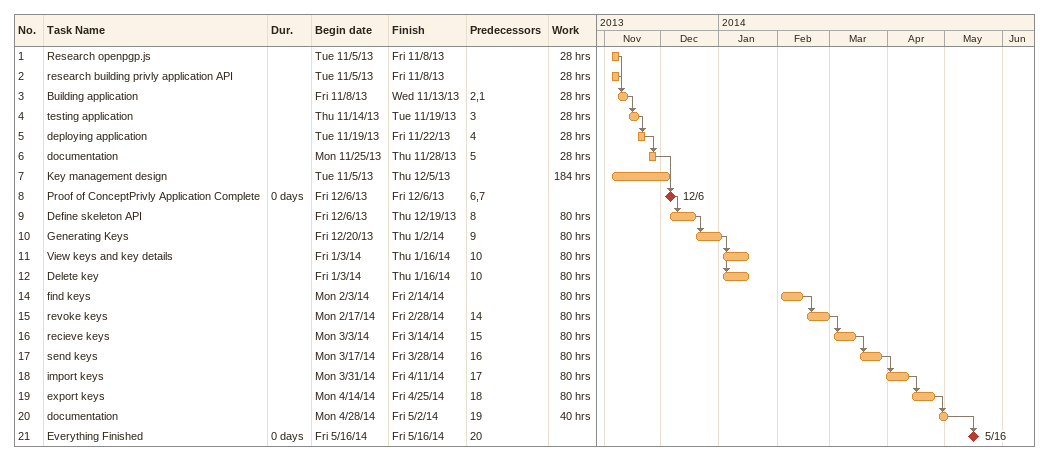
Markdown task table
| ID | Task | Duration | Start | Finish | Predecessors | Work (h) |
|---|---|---|---|---|---|---|
| 1 | Research openpgp.js |  | 2013-11-05 | 2013-11-08 |  | 28 |
| 2 | research building privly application API |  | 2013-11-05 | 2013-11-08 |  | 28 |
| 3 | Building application |  | 2013-11-08 | 2013-11-13 | 2, 1 | 28 |
| 4 | testing application |  | 2013-11-14 | 2013-11-19 | 3 | 28 |
| 5 | deploying application |  | 2013-11-19 | 2013-11-22 | 4 | 28 |
| 6 | documentation |  | 2013-11-25 | 2013-11-28 | 5 | 28 |
| 7 | Key management design |  | 2013-11-05 | 2013-12-05 |  | 184 |
| 8 | Proof of ConceptPrivly Application Complete | 0d | 2013-12-06 | 2013-12-06 | 6, 7 |  |
| 9 | Define skeleton API |  | 2013-12-06 | 2013-12-19 | 8 | 80 |
| 10 | Generating Keys |  | 2013-12-20 | 2014-01-02 | 9 | 80 |
| 11 | View keys and key details |  | 2014-01-03 | 2014-01-16 | 10 | 80 |
| 12 | Delete key |  | 2014-01-03 | 2014-01-16 | 10 | 80 |
| 14 | find keys |  | 2014-02-03 | 2014-02-14 |  | 80 |
| 15 | revoke keys |  | 2014-02-17 | 2014-02-28 | 14 | 80 |
| 16 | recieve keys |  | 2014-03-03 | 2014-03-14 | 15 | 80 |
| 17 | send keys |  | 2014-03-17 | 2014-03-28 | 16 | 80 |
| 18 | import keys |  | 2014-03-31 | 2014-04-11 | 17 | 80 |
| 19 | export keys |  | 2014-04-14 | 2014-04-25 | 18 | 80 |
| 20 | documentation |  | 2014-04-28 | 2014-05-02 | 19 | 40 |
| 21 | Everything Finished | 0d | 2014-05-16 | 2014-05-16 | 20 |  |
